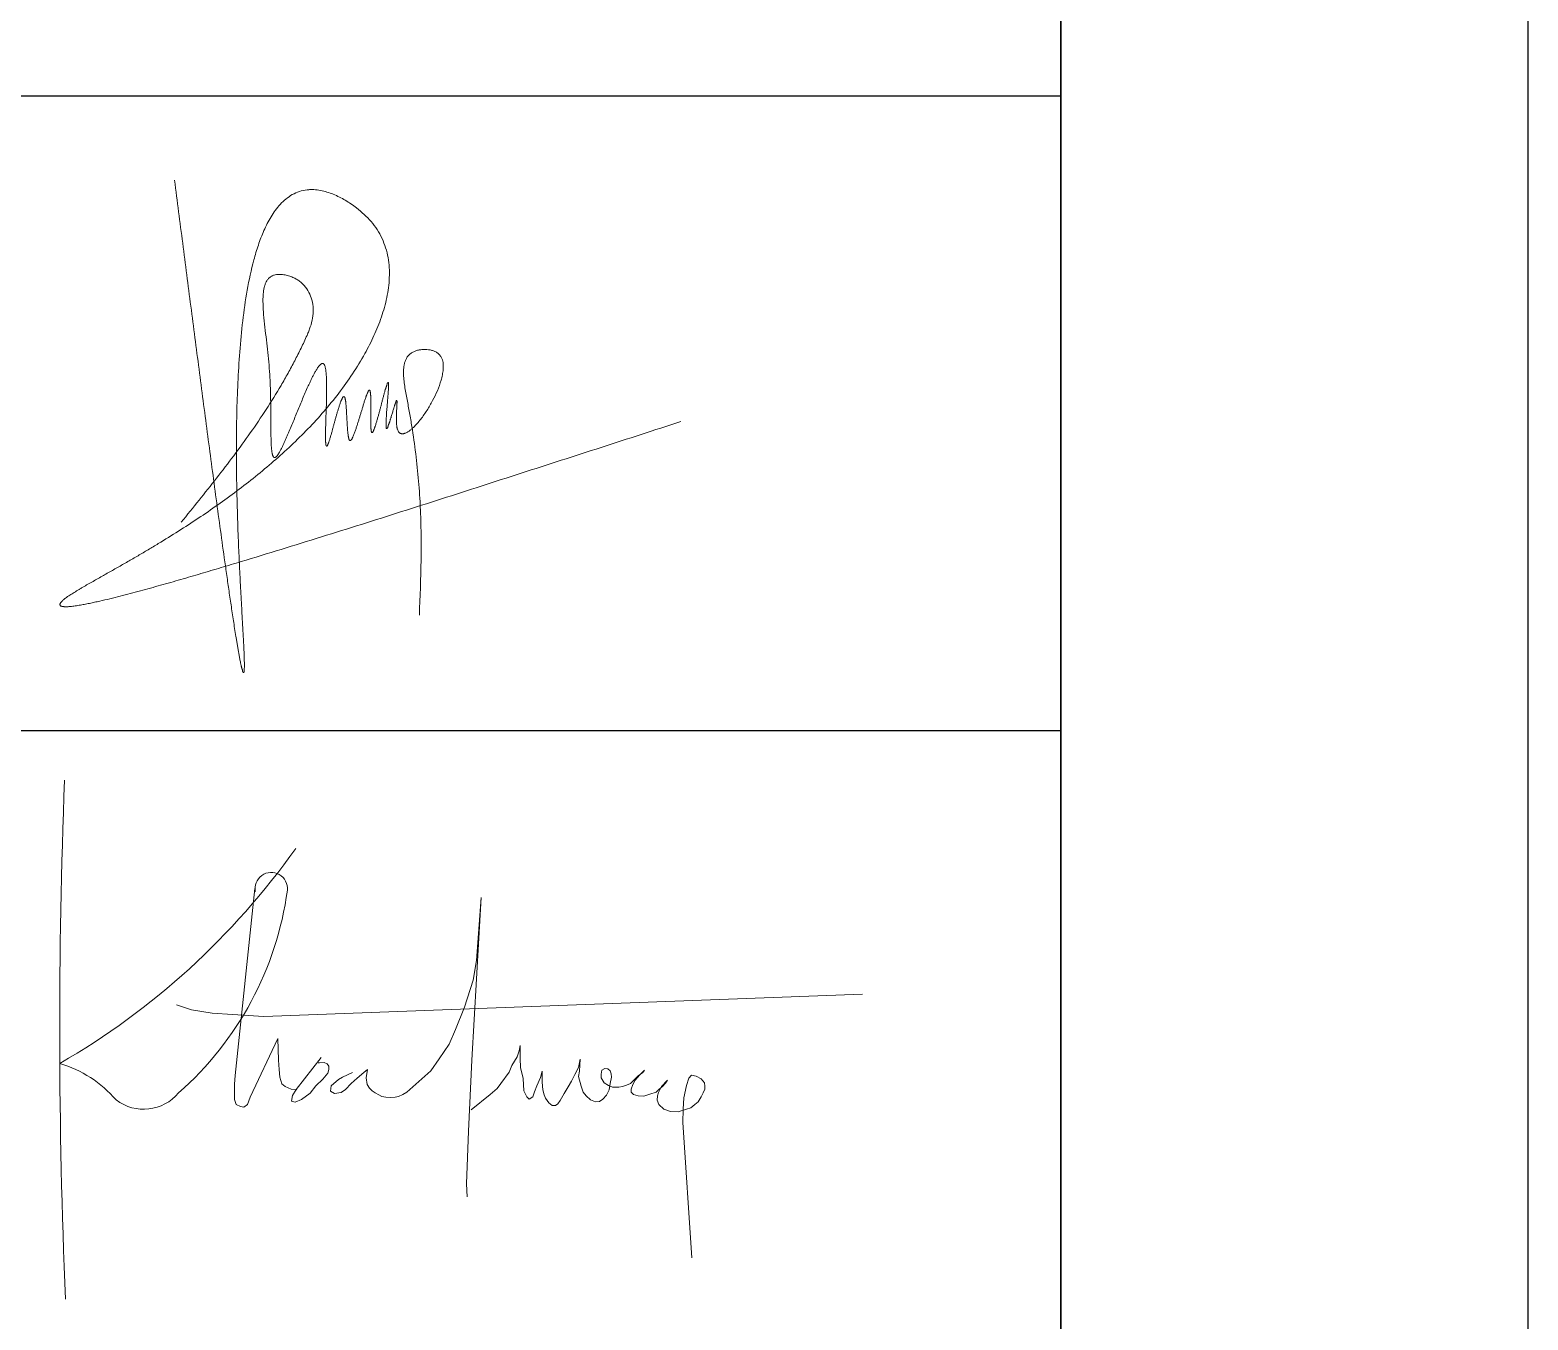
# Model space of a CAD drawing. Header units: millimetres. Extents: x 886808 to 1650903, y -1008069 to 230892.
# Drawn here: x 1071224 to 1074864, y -364580 to -361447 of the extents above; entities that cross this region are included whole.
import ezdxf

# ---------------------------------------------------------------- set-up
doc = ezdxf.new("R2010")
doc.units = ezdxf.units.MM
for name, color, linetype, lineweight in [('A-Wall', 113, 'Continuous', 30), ('co', 66, 'Continuous', 5), ('G-ANNO-TTLB', 6, 'Continuous', 18)]:
    doc.layers.add(name, color=color, linetype=linetype, lineweight=lineweight)
doc.layers.add('CUA', color=75, linetype='Continuous')
doc.layers.add('TUONG', color=1, linetype='Continuous')

msp = doc.modelspace()

# ---------------------------------------------------------------- linework, layer by layer
at = {"layer": 'A-Wall', "linetype": 'Continuous', "transparency": 33554636}
msp.add_line((1073729.1, -332639.1), (1073729.1, -377725), dxfattribs=at)
at = {"layer": 'co', "transparency": 33554636}
for p, q in [((1071771.2, -363532.4), (1071723.1, -363986.5)), ((1072321.1, -363554.3), (1072297.7, -363949)), ((1072309.4, -363707.3), (1072321.1, -363554.3)), ((1072301.6, -363755.1), (1072309.4, -363707.3)), ((1072280.1, -363820.4), (1072301.6, -363755.1)), ((1071580.5, -363814.6), (1071617.2, -363826.9)), ((1071792.5, -363843), (1073247.1, -363789)), ((1072258.7, -363874.9), (1072280.1, -363820.4)), ((1071617.2, -363826.9), (1071667.5, -363835.2)), ((1071667.5, -363835.2), (1071716.5, -363837.8)), ((1071716.5, -363837.8), (1071792.5, -363843)), ((1072243.1, -363910), (1072258.7, -363874.9)), ((1071759.6, -364039.1), (1071826.3, -363896.5)), ((1071826.3, -363896.5), (1071828.2, -363949.1)), ((1072218.7, -363946.1), (1072243.1, -363910)), ((1072408.4, -363941.2), (1072412.9, -363926.5)), ((1072412.9, -363926.5), (1072415.4, -363913.2)), ((1072415.4, -363913.2), (1072415.4, -363945)), ((1071828.2, -363949.1), (1071830, -363971.7)), ((1071931.7, -363942.4), (1071871.5, -364020.6)), ((1071927.6, -363955.2), (1071924.9, -363955.9)), ((1071938.9, -363954.8), (1071927.6, -363955.2)), ((1071946.8, -363957.8), (1071938.9, -363954.8)), ((1071950.5, -363963.8), (1071946.8, -363957.8)), ((1071950.5, -363972.1), (1071950.5, -363963.8)), ((1072198.2, -363975.3), (1072218.7, -363946.1)), ((1072297.7, -363949), (1072289.9, -364121.5)), ((1072388.7, -363978.1), (1072395, -363962.2)), ((1072395, -363962.2), (1072408.4, -363941.2)), ((1072415.4, -363945), (1072416.1, -363967.3)), ((1072416.1, -363967.3), (1072422.4, -363994)), ((1072547.9, -363983.8), (1072556.8, -363967.3)), ((1072556.8, -363967.3), (1072561.3, -363946.9)), ((1072561.3, -363946.9), (1072559.4, -363975.5)), ((1071723.1, -363986.5), (1071721.6, -364007.3)), ((1071830, -363971.7), (1071831.2, -363990.5)), ((1071831.2, -363990.5), (1071836.4, -364006.3)), ((1071919.3, -364011.6), (1071936.2, -363995)), ((1071936.2, -363995), (1071947.9, -363980.4)), ((1071947.9, -363980.4), (1071950.5, -363972.1)), ((1071974, -363996), (1071955.9, -364011.1)), ((1071983.8, -363990.3), (1071974, -363996)), ((1072008.4, -363979.4), (1071983.8, -363990.3)), ((1072005, -364005.8), (1072019.3, -363993)), ((1072019.3, -363993), (1072035.5, -363979.4)), ((1072035.5, -363979.4), (1072044.2, -363971.8)), ((1072044.2, -363971.8), (1072041.2, -363992.2)), ((1072041.2, -363992.2), (1072043.9, -364008.1)), ((1072140.2, -364026.6), (1072198.2, -363975.3)), ((1072368.6, -364006), (1072388.7, -363978.1)), ((1072422.4, -363994), (1072424.3, -364023.3)), ((1072456.2, -364011.2), (1072465.1, -363990.8)), ((1072465.1, -363990.8), (1072468.9, -363976.2)), ((1072468.9, -363976.2), (1072468.9, -363991.4)), ((1072468.9, -363991.4), (1072468.9, -364002.9)), ((1072468.9, -364002.9), (1072470.2, -364021.4)), ((1072532, -364013.7), (1072540.2, -363999.7)), ((1072540.2, -363999.7), (1072547.9, -363983.8)), ((1072559.4, -363975.5), (1072557.4, -363988.9)), ((1072557.4, -363988.9), (1072563.8, -364012.5)), ((1072614.1, -363973.6), (1072612.2, -363983.2)), ((1072612.2, -363983.2), (1072612.2, -363992.1)), ((1072612.2, -363992.1), (1072619.9, -364004.2)), ((1072621.1, -363969.2), (1072614.1, -363973.6)), ((1072619.9, -364004.2), (1072630, -364010.5)), ((1072628.8, -363969.8), (1072621.1, -363969.2)), ((1072633.9, -363974.9), (1072628.8, -363969.8)), ((1072636.4, -363981.9), (1072633.9, -363974.9)), ((1072633.9, -364005.5), (1072637.1, -363990.2)), ((1072637.1, -363990.2), (1072636.4, -363981.9)), ((1072683.5, -364005.5), (1072692.5, -363996.5)), ((1072695, -363997.8), (1072689.3, -364008)), ((1072692.5, -363996.5), (1072702, -363987)), ((1072706.5, -363985.1), (1072695, -363997.8)), ((1072702, -363987), (1072713.5, -363979.4)), ((1072717.9, -363973), (1072706.5, -363985.1)), ((1072713.5, -363979.4), (1072717.9, -363973)), ((1072773.3, -363997.8), (1072758.7, -364013.1)), ((1072768.3, -364004.8), (1072773.3, -363997.8)), ((1072824.9, -363992.7), (1072819.8, -364010.5)), ((1072831.9, -363985.7), (1072824.9, -363992.7)), ((1072842.8, -363987.6), (1072831.9, -363985.7)), ((1072855.5, -363994.6), (1072842.8, -363987.6)), ((1072863.1, -364004.2), (1072855.5, -363994.6)), ((1072864.4, -364012.5), (1072863.1, -364004.2)), ((1071721.6, -364007.3), (1071721.6, -364027.6)), ((1071721.6, -364027.6), (1071721.6, -364044.3)), ((1071752.8, -364056.8), (1071759.6, -364039.1)), ((1071836.4, -364006.3), (1071844.7, -364013.1)), ((1071844.7, -364013.1), (1071859, -364019.5)), ((1071859, -364019.5), (1071872.6, -364021)), ((1071862, -364034.9), (1071859.8, -364048.5)), ((1071871.5, -364020.6), (1071862, -364034.9)), ((1071884.3, -364044.3), (1071905.3, -364029.3)), ((1071905.3, -364029.3), (1071919.3, -364011.6)), ((1071955.9, -364011.1), (1071954.7, -364024.3)), ((1071954.7, -364024.3), (1071964.2, -364030)), ((1071964.2, -364030), (1071980.8, -364027.3)), ((1071980.8, -364027.3), (1071991, -364020.2)), ((1071991, -364020.2), (1072005, -364005.8)), ((1072043.9, -364008.1), (1072049.1, -364017.1)), ((1072049.1, -364017.1), (1072055.6, -364023.6)), ((1072055.6, -364023.6), (1072063.1, -364028.8)), ((1072063.1, -364028.8), (1072071.8, -364033)), ((1072071.8, -364033), (1072079.7, -364037.1)), ((1072079.7, -364037.1), (1072088.8, -364039)), ((1072088.8, -364039), (1072101.6, -364039.8)), ((1072101.6, -364039.8), (1072111.5, -364038.6)), ((1072111.5, -364038.6), (1072120.1, -364037.1)), ((1072120.1, -364037.1), (1072130.3, -364032.2)), ((1072130.3, -364032.2), (1072140.2, -364026.6)), ((1072296.1, -364069.4), (1072342.9, -364032.1)), ((1072342.9, -364032.1), (1072359.2, -364018.2)), ((1072359.2, -364018.2), (1072368.6, -364006)), ((1072424.3, -364023.3), (1072432, -364038.5)), ((1072432, -364038.5), (1072437.7, -364043.6)), ((1072437.7, -364043.6), (1072446, -364038.5)), ((1072446, -364038.5), (1072450.4, -364025.8)), ((1072450.4, -364025.8), (1072456.2, -364011.2)), ((1072470.2, -364021.4), (1072474, -364033.5)), ((1072474, -364033.5), (1072477.2, -364041.1)), ((1072512.9, -364046.8), (1072522.4, -364030.3)), ((1072522.4, -364030.3), (1072532, -364013.7)), ((1072563.8, -364012.5), (1072568.3, -364026.5)), ((1072568.3, -364026.5), (1072575.9, -364036)), ((1072575.9, -364036), (1072586.7, -364045.5)), ((1072616.7, -364043.6), (1072625, -364034.1)), ((1072625, -364034.1), (1072632, -364021.4)), ((1072630, -364010.5), (1072639.6, -364015)), ((1072632, -364021.4), (1072633.9, -364005.5)), ((1072639.6, -364015), (1072654.9, -364015)), ((1072654.9, -364015), (1072664.4, -364013.1)), ((1072664.4, -364013.1), (1072674, -364009.9)), ((1072674, -364009.9), (1072683.5, -364005.5)), ((1072689.3, -364008), (1072684.8, -364019.5)), ((1072684.8, -364019.5), (1072684.8, -364027.1)), ((1072684.8, -364027.1), (1072691.2, -364032.8)), ((1072691.2, -364032.8), (1072702, -364036)), ((1072702, -364036), (1072716, -364036.6)), ((1072716, -364036.6), (1072730.7, -364031.5)), ((1072730.7, -364031.5), (1072746, -364027.1)), ((1072746, -364027.1), (1072753, -364019.5)), ((1072749.1, -364035.4), (1072748.5, -364046.2)), ((1072751.7, -364027.7), (1072749.1, -364035.4)), ((1072758.7, -364013.1), (1072751.7, -364027.7)), ((1072753, -364019.5), (1072761.2, -364013.1)), ((1072761.2, -364013.1), (1072768.3, -364004.8)), ((1072812.8, -364040.5), (1072811.6, -364067.8)), ((1072819.8, -364010.5), (1072812.8, -364040.5)), ((1072847.9, -364050), (1072854.9, -364037.9)), ((1072854.9, -364037.9), (1072860, -364028.4)), ((1072860, -364028.4), (1072864.4, -364019.5)), ((1072864.4, -364019.5), (1072864.4, -364012.5)), ((1071721.6, -364044.3), (1071725.7, -364057.1)), ((1071725.7, -364057.1), (1071735.9, -364061.6)), ((1071735.9, -364061.6), (1071744.2, -364063.2)), ((1071744.2, -364063.2), (1071752.8, -364056.8)), ((1071859.8, -364048.5), (1071868.4, -364051.5)), ((1071868.4, -364051.5), (1071884.3, -364044.3)), ((1072477.2, -364041.1), (1072485.5, -364052.5)), ((1072485.5, -364052.5), (1072493.1, -364058.9)), ((1072493.1, -364058.9), (1072501.4, -364059.5)), ((1072501.4, -364059.5), (1072507.1, -364055.1)), ((1072507.1, -364055.1), (1072512.9, -364046.8)), ((1072586.7, -364045.5), (1072598.8, -364050.6)), ((1072598.8, -364050.6), (1072607.8, -364049.4)), ((1072607.8, -364049.4), (1072616.7, -364043.6)), ((1072748.5, -364046.2), (1072752.3, -364057)), ((1072752.3, -364057), (1072764.4, -364067.8)), ((1072764.4, -364067.8), (1072780.4, -364073.6)), ((1072780.4, -364073.6), (1072799.5, -364074.8)), ((1072799.5, -364074.8), (1072819.2, -364067.8)), ((1072811.6, -364067.8), (1072810.3, -364100.9)), ((1072819.2, -364067.8), (1072830, -364064.6)), ((1072830, -364064.6), (1072839.6, -364056.4)), ((1072839.6, -364056.4), (1072847.9, -364050)), ((1072810.3, -364100.9), (1072832.8, -364428.9)), ((1072289.9, -364121.5), (1072284.7, -364249.2)), ((1072284.7, -364249.2), (1072286.7, -364280.9))]:
    msp.add_line(p, q, dxfattribs=at)
for centre, radius, start, end in [((1086672.5, -363873.5), 15375.8, 177.7463, 182.44478), ((1070391.9, -362388.6), 1810.8, 299.9871, 324.7152), ((1071810.6, -363532.4), 39.4, 354.1456, 191.6323), ((1071057.2, -363427.9), 800, 311.3296, 352.2076), ((1071215.7, -364232), 286.7, 40.5233, 73.5531), ((1071500.7, -363957.8), 110.5, 232.6813, 320.147)]:
    msp.add_arc(centre, radius, start, end, dxfattribs=at)
at = {"layer": 'CUA', "color": 4, "transparency": 33554636}
for p, q in [((1061942, -361606.7), (1073729.1, -361606.7)), ((1061942, -363148), (1073729.1, -363148))]:
    msp.add_line(p, q, dxfattribs=at)
at = {"layer": 'Defpoints', "transparency": 33554636}
msp.add_lwpolyline([(1007896.1, -378860), (1074864.1, -378860), (1074864.1, -331504.1), (1007896.1, -331504.1)], close=True, dxfattribs=at)
at = {"layer": 'G-ANNO-TTLB', "lineweight": 9, "transparency": 33554636}
for points, knots in [([(1071575.8, -361811.8), (1071582.4, -361862.7), (1071595.5, -361964.7), (1071615.3, -362117.6), (1071635.2, -362270.5), (1071651.9, -362397.9), (1071665.4, -362499.7), (1071675.6, -362576.2), (1071686, -362652.5), (1071694.8, -362716.2), (1071702, -362767.1), (1071707.4, -362805.2), (1071712.1, -362837), (1071715.9, -362862.4), (1071718.8, -362881.5), (1071721.7, -362900.5), (1071724.2, -362916.4), (1071726.3, -362929.1), (1071727.9, -362938.6), (1071729.5, -362948.1), (1071731.2, -362957.6), (1071732.6, -362965.5), (1071733.8, -362971.8), (1071734.7, -362976.5), (1071735.5, -362980.4), (1071736.1, -362983.6), (1071736.6, -362985.9), (1071737.1, -362988.3), (1071737.6, -362990.7), (1071738.1, -362993.1), (1071738.6, -362995), (1071739, -362996.5), (1071739.4, -362997.6), (1071739.8, -362998.7), (1071740.1, -362999.8), (1071740.5, -363001), (1071740.7, -363002), (1071740.9, -363002.7), (1071740.9, -363003.2), (1071741, -363003.6), (1071741.1, -363004.2), (1071741.2, -363004.8), (1071741.4, -363005.4), (1071741.6, -363006), (1071741.9, -363006.4), (1071742.2, -363006.7), (1071742.4, -363006.8), (1071742.7, -363007), (1071743.1, -363007.1), (1071743.5, -363007.2), (1071743.9, -363007.1), (1071744.1, -363007), (1071744.3, -363006.9), (1071744.5, -363006.6), (1071744.7, -363006.2), (1071744.8, -363005.5), (1071744.8, -363004.7), (1071744.8, -363004.1), (1071744.8, -363003.6), (1071744.8, -363003.1), (1071744.8, -363002.5), (1071744.8, -363001.9), (1071744.9, -363001), (1071744.9, -363000), (1071745.1, -362998.5), (1071745.3, -362996.7), (1071745.4, -362994.4), (1071745.5, -362992.1), (1071745.5, -362989.6), (1071745.4, -362987.1), (1071745.4, -362984.6), (1071745.3, -362981.4), (1071745.2, -362977.5), (1071745.1, -362971.3), (1071744.8, -362963.4), (1071744.4, -362954), (1071743.8, -362941.4), (1071743, -362925.7), (1071742, -362906.9), (1071741, -362888.1), (1071739.5, -362863), (1071737.8, -362831.6), (1071735.8, -362793.9), (1071733.9, -362756.3), (1071732.1, -362718.6), (1071730, -362668.3), (1071727.9, -362605.5), (1071726.3, -362530.1), (1071725.8, -362454.7), (1071726.7, -362379.2), (1071729.2, -362303.8), (1071733.7, -362228.5), (1071740.8, -362153.4), (1071751.5, -362078.7), (1071764.5, -362017.2), (1071778.9, -361968.9), (1071792.3, -361933.7), (1071809.3, -361899.9), (1071831.4, -361869.1), (1071855.8, -361848.6), (1071879, -361838.3), (1071892.7, -361835.4), (1071901.7, -361834.5), (1071907.2, -361834.2), (1071916.7, -361834.3), (1071930.3, -361835.9), (1071946.1, -361839.9), (1071961.5, -361845.5), (1071976.4, -361852.3), (1071995.5, -361862.8), (1072015.8, -361876.6), (1072036.5, -361894.2), (1072053.6, -361911.7), (1072068.4, -361931.3), (1072084.3, -361959.9), (1072096.5, -361999.2), (1072099.1, -362048.3), (1072092.5, -362096.9), (1072079.2, -362144), (1072060.8, -362189.4), (1072028.7, -362252.6), (1071976.8, -362330), (1071901.3, -362416.8), (1071831.4, -362482.4), (1071772.6, -362531.5), (1071727.2, -362566.7), (1071680.8, -362600.5), (1071633.4, -362633), (1071585.2, -362664.2), (1071544.5, -362689.4), (1071511.7, -362709.1), (1071487, -362723.7), (1071462.1, -362738.1), (1071437.2, -362752.3), (1071416.3, -362764.1), (1071399.7, -362773.5), (1071387.2, -362780.6), (1071374.7, -362787.7), (1071362.2, -362794.8), (1071351.9, -362800.8), (1071343.6, -362805.7), (1071335.9, -362810.3), (1071328.4, -362814.9), (1071321.3, -362819.5), (1071316, -362823.1), (1071311.7, -362826.2), (1071308.3, -362828.8), (1071305.9, -362830.8), (1071303.9, -362832.6), (1071302.3, -362834.1), (1071301.2, -362835.2), (1071300.2, -362836.4), (1071299.2, -362837.6), (1071298.3, -362839), (1071297.7, -362840.2), (1071297.3, -362841.3), (1071297.2, -362841.9), (1071297.3, -362842.4), (1071297.3, -362843), (1071297.6, -362843.9), (1071298.4, -362845), (1071299.7, -362846), (1071301, -362846.4), (1071302, -362846.7), (1071303.1, -362847), (1071304.4, -362847.2), (1071306, -362847.4), (1071307.6, -362847.5), (1071309.7, -362847.7), (1071312.3, -362847.7), (1071315.5, -362847.6), (1071318.7, -362847.4), (1071321.9, -362847.1), (1071326.1, -362846.7), (1071331.4, -362846.1), (1071337.7, -362845.2), (1071344, -362844.2), (1071350.3, -362843.1), (1071358.6, -362841.5), (1071369, -362839.5), (1071381.5, -362836.8), (1071398.1, -362833.1), (1071418.7, -362828.2), (1071443.5, -362822), (1071468.1, -362815.6), (1071501, -362806.8), (1071541.9, -362795.5), (1071590.9, -362781.5), (1071639.9, -362767.2), (1071688.7, -362752.7), (1071753.8, -362733.1), (1071835, -362708.3), (1071932.4, -362678), (1072029.7, -362647.5), (1072126.9, -362616.7), (1072256.4, -362575.3), (1072418.1, -362523.3), (1072612.1, -362460.6), (1072741.4, -362418.7), (1072806.1, -362397.7)], [0, 0, 0, 0, 1.008032, 2.016064, 3.024096, 4.032127, 4.536143, 5.040159, 5.544175, 6.048191, 6.300199, 6.552207, 6.804215, 6.930219, 7.056223, 7.182227, 7.308231, 7.371233, 7.434235, 7.497237, 7.560239, 7.623241, 7.654742, 7.686243, 7.717744, 7.733494, 7.749245, 7.764995, 7.780746, 7.796496, 7.812247, 7.820122, 7.827997, 7.835873, 7.843748, 7.851623, 7.859498, 7.863436, 7.865405, 7.867374, 7.871311, 7.875249, 7.879186, 7.883124, 7.887062, 7.889031, 7.890999, 7.892968, 7.894937, 7.898875, 7.900843, 7.902812, 7.904781, 7.90675, 7.910687, 7.914625, 7.918563, 7.9225, 7.924469, 7.926438, 7.930376, 7.934313, 7.938251, 7.946126, 7.954001, 7.969752, 7.985502, 8.001253, 8.017003, 8.032754, 8.048504, 8.064255, 8.095078, 8.125902, 8.187549, 8.249197, 8.310844, 8.434139, 8.557433, 8.680728, 8.804022, 9.050612, 9.297201, 9.54379, 9.790379, 10.036968, 10.530147, 11.023325, 11.516504, 12.009682, 12.50286, 12.996039, 13.489217, 13.982396, 14.475574, 14.722163, 14.968752, 15.215342, 15.461931, 15.70852, 15.831815, 15.955109, 15.981789, 16.008468, 16.061827, 16.168545, 16.275263, 16.381981, 16.488699, 16.595417, 16.808853, 16.968639, 17.128424, 17.28821, 17.447996, 17.767568, 18.08714, 18.406711, 18.726283, 19.045855, 19.365426, 20.116469, 20.867512, 21.618554, 21.994075, 22.369597, 22.745118, 23.120639, 23.49616, 23.871682, 24.059442, 24.247203, 24.434964, 24.622724, 24.810485, 24.904365, 24.998245, 25.092126, 25.186006, 25.279886, 25.326827, 25.373767, 25.457087, 25.498748, 25.540408, 25.582069, 25.602899, 25.623729, 25.644559, 25.654974, 25.665389, 25.675805, 25.68622, 25.696635, 25.70705, 25.712257, 25.717465, 25.720069, 25.722672, 25.72788, 25.738295, 25.74871, 25.759125, 25.764333, 25.76954, 25.779955, 25.790371, 25.800786, 25.811201, 25.832031, 25.852861, 25.873691, 25.894522, 25.915352, 25.957012, 25.998673, 26.040333, 26.081993, 26.123654, 26.206974, 26.290295, 26.373616, 26.540258, 26.706899, 26.873541, 27.040182, 27.373465, 27.706748, 28.040031, 28.373315, 28.706598, 29.373164, 30.03973, 30.706296, 31.372862, 32.039429, 33.372561, 34.705693, 36.038826, 36.038826, 36.038826, 36.038826]), ([(1071592.2, -362642.3), (1071621, -362606.7), (1071678.4, -362535.6), (1071747.3, -362444.3), (1071798.7, -362368.6), (1071828.8, -362320), (1071851.6, -362280.3), (1071867.8, -362250.1), (1071880.7, -362224.6), (1071890.6, -362204), (1071896.1, -362191.9), (1071899.8, -362183.3), (1071902.5, -362176.4), (1071907, -362164.3), (1071911.8, -362146.4), (1071913.6, -362124.1), (1071910.3, -362102.9), (1071902.8, -362083.6), (1071893.5, -362069.8), (1071884.3, -362060.4), (1071876.4, -362054.3), (1071867.8, -362049.4), (1071858.1, -362045.2), (1071847.2, -362042), (1071837.3, -362040.4), (1071829.3, -362040.2), (1071823.3, -362040.6), (1071818.4, -362041.7), (1071814.6, -362043), (1071810.5, -362045), (1071805.4, -362048.6), (1071800.4, -362054.5), (1071796.8, -362061.4), (1071793.5, -362071.2), (1071791.3, -362083.9), (1071790.4, -362099.3), (1071790.7, -362114.8), (1071791.9, -362135.4), (1071794.4, -362161), (1071798, -362191.7), (1071801.6, -362222.3), (1071804.8, -362253), (1071807.1, -362282.4), (1071808.5, -362310.5), (1071809.2, -362337.2), (1071809.5, -362359.4), (1071809.6, -362377.2), (1071809.6, -362390.5), (1071809.7, -362403.9), (1071809.8, -362417.2), (1071809.9, -362430.6), (1071810.2, -362441.7), (1071810.5, -362450.6), (1071810.8, -362456.1), (1071811.1, -362460.5), (1071811.4, -362463.9), (1071811.7, -362467.2), (1071812.2, -362470.5), (1071812.6, -362473.2), (1071813, -362475.4), (1071813.4, -362477.1), (1071813.8, -362478.7), (1071814.2, -362480), (1071814.6, -362481), (1071815.1, -362482.1), (1071815.7, -362483.3), (1071816.7, -362484.4), (1071817.6, -362485), (1071818.4, -362485.3), (1071819.2, -362485.3), (1071820.1, -362485.1), (1071820.9, -362484.7), (1071821.8, -362484.1), (1071822.7, -362483.4), (1071823.4, -362482.6), (1071824.2, -362481.8), (1071825.1, -362480.7), (1071826.2, -362479.3), (1071827.2, -362477.7), (1071828.7, -362475.4), (1071830.4, -362472.5), (1071832.4, -362469), (1071834.3, -362465.4), (1071836.1, -362461.8), (1071838.5, -362456.9), (1071841.4, -362450.8), (1071844.7, -362443.4), (1071848, -362436), (1071851.2, -362428.5), (1071855.5, -362418.6), (1071860.7, -362406.1), (1071866.8, -362391.1), (1071873, -362376), (1071879.2, -362361), (1071885.4, -362346), (1071891.7, -362331.1), (1071897.1, -362318.7), (1071901.6, -362308.8), (1071905, -362301.5), (1071908.5, -362294.1), (1071912.1, -362286.9), (1071915.3, -362280.9), (1071917.9, -362276.2), (1071920, -362272.7), (1071922.1, -362269.2), (1071924.4, -362265.9), (1071926.5, -362263.2), (1071928.2, -362261.1), (1071929.6, -362259.7), (1071930.9, -362258.6), (1071932.1, -362257.8), (1071933, -362257.3), (1071933.8, -362257), (1071934.4, -362256.8), (1071934.9, -362256.7), (1071935.4, -362256.7), (1071936.1, -362256.8), (1071937, -362257.1), (1071937.9, -362257.6), (1071938.6, -362258.3), (1071939.3, -362259.1), (1071939.8, -362259.9), (1071940.2, -362260.9), (1071940.8, -362262.1), (1071941.3, -362263.6), (1071941.7, -362265.2), (1071942.2, -362267.3), (1071942.7, -362269.8), (1071943.2, -362273), (1071943.7, -362277.1), (1071944.2, -362282.3), (1071944.6, -362288.6), (1071944.9, -362294.9), (1071945.1, -362301.1), (1071945.2, -362307.4), (1071945.3, -362315.8), (1071945.2, -362326.2), (1071944.9, -362343), (1071944.5, -362359.7), (1071943.9, -362376.5), (1071943.5, -362389), (1071943.2, -362399.5), (1071943, -362407.8), (1071942.8, -362414.1), (1071942.7, -362420.4), (1071942.6, -362426.7), (1071942.5, -362433), (1071942.6, -362438.2), (1071942.6, -362441.8), (1071942.7, -362444), (1071942.7, -362445.5), (1071942.8, -362447.1), (1071942.9, -362448.4), (1071943, -362449.4), (1071943.1, -362450.4), (1071943.3, -362451.4), (1071943.4, -362452.4), (1071943.5, -362453.1), (1071943.6, -362453.6), (1071943.6, -362454.1), (1071943.7, -362454.5), (1071943.7, -362455.1), (1071943.8, -362455.8), (1071944.1, -362456.6), (1071944.6, -362457.1), (1071945.2, -362457.3), (1071945.7, -362457.3), (1071946, -362457.3), (1071946.2, -362457.2), (1071946.5, -362457), (1071946.8, -362456.8), (1071947, -362456.5), (1071947.3, -362456), (1071947.5, -362455.5), (1071947.7, -362454.9), (1071947.9, -362454.4), (1071948.1, -362453.7), (1071948.5, -362452.9), (1071948.8, -362452.1), (1071949.1, -362451.3), (1071949.5, -362450.4), (1071949.9, -362449.5), (1071950.4, -362448.3), (1071950.9, -362446.8), (1071951.7, -362444.2), (1071952.7, -362441), (1071953.9, -362437.1), (1071955, -362433.3), (1071956.5, -362428.2), (1071958.3, -362421.7), (1071960.4, -362414), (1071962.6, -362406.2), (1071964.7, -362398.5), (1071966.8, -362390.7), (1071969, -362383), (1071971.2, -362375.3), (1071973.1, -362368.9), (1071974.7, -362363.8), (1071975.9, -362360), (1071977.2, -362356.1), (1071978.5, -362352.3), (1071979.7, -362349.1), (1071980.7, -362346.7), (1071981.5, -362345), (1071982.3, -362343.5), (1071982.8, -362342.3), (1071983.2, -362341.5), (1071983.5, -362340.8), (1071983.8, -362340.1), (1071984.2, -362339.3), (1071984.6, -362338.6), (1071985.1, -362338.1), (1071985.5, -362337.8), (1071985.9, -362337.5), (1071986.5, -362337.3), (1071987.4, -362337.2), (1071988.4, -362337.5), (1071989.1, -362338.1), (1071989.5, -362339.1), (1071989.8, -362340.1), (1071990, -362341.3), (1071990.2, -362342.3), (1071990.4, -362343.2), (1071990.7, -362344.3), (1071990.9, -362345.7), (1071991.3, -362347.4), (1071991.6, -362349.6), (1071992, -362352.5), (1071992.3, -362356), (1071992.6, -362359.5), (1071992.9, -362362.9), (1071993.1, -362366.4), (1071993.4, -362371), (1071993.7, -362376.8), (1071994.1, -362383.8), (1071994.5, -362390.7), (1071994.8, -362397.7), (1071995.2, -362404.6), (1071995.6, -362411.6), (1071996.1, -362417.4), (1071996.4, -362422), (1071996.8, -362425.4), (1071997.2, -362428.9), (1071997.6, -362431.8), (1071998, -362434.1), (1071998.3, -362435.8), (1071998.6, -362437.4), (1071998.9, -362438.8), (1071999.2, -362439.9), (1071999.5, -362440.8), (1071999.9, -362441.7), (1072000.3, -362442.6), (1072000.7, -362443.3), (1072001.1, -362443.7), (1072001.4, -362444), (1072001.7, -362444.1), (1072001.9, -362444.2), (1072002.2, -362444.2), (1072002.5, -362444.2), (1072003, -362444), (1072003.7, -362443.7), (1072004.8, -362442.8), (1072005.8, -362441.7), (1072006.6, -362440.5), (1072007.1, -362439.5), (1072007.4, -362438.6), (1072007.8, -362437.7), (1072008.4, -362436.5), (1072009.5, -362434.2), (1072010.9, -362430.9), (1072012.5, -362427), (1072014, -362423), (1072015.3, -362419), (1072016.7, -362414.9), (1072018.1, -362410.9), (1072019.8, -362405.5), (1072021.9, -362398.7), (1072024.4, -362390.6), (1072026.9, -362382.4), (1072029.3, -362374.2), (1072031.8, -362366.1), (1072033.9, -362359.3), (1072035.6, -362353.9), (1072036.8, -362349.8), (1072038.2, -362345.8), (1072039.5, -362341.7), (1072040.6, -362338.3), (1072041.5, -362335.7), (1072042.3, -362333.7), (1072043.2, -362331.8), (1072043.9, -362330.2), (1072044.4, -362328.9), (1072044.8, -362327.9), (1072045.2, -362327), (1072045.4, -362326.3), (1072045.7, -362325.6), (1072046, -362324.8), (1072046.4, -362323.8), (1072047, -362322.9), (1072048.1, -362322), (1072049.8, -362321.5), (1072050.7, -362322.3), (1072051.1, -362323.3), (1072051.2, -362324.4), (1072051.3, -362325.2), (1072051.4, -362325.9), (1072051.4, -362326.5), (1072051.5, -362327.3), (1072051.7, -362328.5), (1072051.9, -362330.2), (1072052.1, -362332), (1072052.2, -362333.8), (1072052.3, -362335.4), (1072052.4, -362337), (1072052.5, -362339.3), (1072052.6, -362342.2), (1072052.6, -362345.5), (1072052.6, -362348.9), (1072052.7, -362353.3), (1072052.7, -362358.8), (1072052.6, -362365.5), (1072052.6, -362372.2), (1072052.5, -362378.8), (1072052.5, -362385.5), (1072052.4, -362392.2), (1072052.4, -362397.7), (1072052.5, -362402.2), (1072052.6, -362405.5), (1072052.7, -362409), (1072052.8, -362411.8), (1072052.9, -362413.9), (1072053, -362415.5), (1072053.2, -362417), (1072053.3, -362418.3), (1072053.5, -362419.4), (1072053.6, -362420.3), (1072053.7, -362421.1), (1072053.9, -362421.8), (1072054, -362422.5), (1072054.2, -362423.3), (1072054.5, -362424), (1072054.7, -362424.4), (1072054.9, -362424.6), (1072055.1, -362424.7), (1072055.3, -362424.7), (1072055.6, -362424.6), (1072056, -362424.5), (1072056.5, -362424.2), (1072057.4, -362423.4), (1072058.3, -362422.2), (1072058.9, -362421), (1072059.3, -362420), (1072059.5, -362419.2), (1072059.8, -362418.4), (1072060.1, -362417.4), (1072060.8, -362415.6), (1072061.7, -362413.4), (1072062.6, -362411), (1072063.5, -362408.4), (1072064.6, -362405.1), (1072065.7, -362401.1), (1072066.9, -362397.2), (1072068.1, -362393.2), (1072069.6, -362387.9), (1072071.4, -362381.2), (1072073.6, -362373.2), (1072075.8, -362365.2), (1072077.9, -362357.2), (1072080, -362349.2), (1072081.8, -362342.5), (1072083.2, -362337.2), (1072084.3, -362333.2), (1072085.4, -362329.2), (1072086.5, -362325.2), (1072087.4, -362321.8), (1072088.1, -362319.1), (1072088.7, -362317.1), (1072089.2, -362315.5), (1072089.7, -362314.2), (1072090.2, -362313), (1072090.8, -362311.4), (1072091.5, -362309.5), (1072091.9, -362307.7), (1072092.2, -362306.2), (1072092.4, -362305.3), (1072092.6, -362304.7), (1072092.9, -362304.2), (1072093.2, -362303.8), (1072093.5, -362303.5), (1072093.8, -362303.3), (1072094.1, -362303.2), (1072094.6, -362303), (1072095.1, -362303), (1072095.4, -362303.1), (1072095.6, -362303.5), (1072095.8, -362303.9), (1072095.8, -362304.5), (1072095.7, -362305.4), (1072095.6, -362306.3), (1072095.5, -362307.2), (1072095.4, -362308.1), (1072095.4, -362309), (1072095.4, -362310.1), (1072095.4, -362311.1), (1072095.4, -362312.4), (1072095.5, -362313.6), (1072095.5, -362314.9), (1072095.5, -362316.1), (1072095.4, -362317.8), (1072095.3, -362320.4), (1072095, -362323.6), (1072094.7, -362327.3), (1072094.5, -362330.9), (1072094.1, -362335.7), (1072093.7, -362341.6), (1072092.9, -362351.2), (1072092.1, -362360.8), (1072091.4, -362370.3), (1072090.8, -362377.5), (1072090.5, -362383.5), (1072090.2, -362388.2), (1072090, -362391.9), (1072089.7, -362395.6), (1072089.6, -362398.6), (1072089.5, -362401), (1072089.6, -362402.7), (1072089.6, -362404.3), (1072089.7, -362406), (1072089.8, -362407.5), (1072089.7, -362408.8), (1072089.7, -362409.6), (1072089.6, -362410.4), (1072089.6, -362411.1), (1072089.5, -362412.1), (1072089.6, -362413.1), (1072089.8, -362413.8), (1072090.1, -362414.2), (1072090.5, -362414.4), (1072091.3, -362414.4), (1072092.1, -362414.2), (1072092.6, -362413.8), (1072093, -362413.5), (1072093.4, -362412.9), (1072093.8, -362412), (1072094, -362411.1), (1072094.2, -362410.2), (1072094.4, -362409.6), (1072094.5, -362408.9), (1072094.7, -362408.2), (1072095, -362407.3), (1072095.4, -362406.1), (1072095.9, -362404.7), (1072096.6, -362403.1), (1072097.2, -362401.5), (1072097.9, -362399.9), (1072098.5, -362398.2), (1072099.1, -362396.3), (1072099.7, -362394.2), (1072100.3, -362392), (1072101, -362389.8), (1072101.9, -362386.8), (1072103, -362383.1), (1072104.4, -362378.7), (1072105.7, -362374.3), (1072107, -362369.9), (1072108.2, -362366.1), (1072109.1, -362363), (1072109.8, -362360.7), (1072110.5, -362358.6), (1072111.2, -362356.6), (1072111.7, -362355.1), (1072112.2, -362353.8), (1072112.6, -362352.7), (1072113, -362351.5), (1072113.4, -362350.4), (1072113.7, -362349.3), (1072114, -362348.5), (1072114.3, -362347.8), (1072114.5, -362347.1), (1072114.8, -362346.8), (1072115, -362346.6), (1072115.1, -362346.5), (1072115.2, -362346.5), (1072115.3, -362346.6), (1072115.4, -362346.6), (1072115.6, -362346.8), (1072115.7, -362347.1), (1072116, -362347.6), (1072116.3, -362348.5), (1072116.4, -362349.5), (1072116.5, -362350.7), (1072116.4, -362351.8), (1072116.2, -362352.7), (1072116.1, -362353.5), (1072116.1, -362354.2), (1072116, -362355.1), (1072115.9, -362356.7), (1072115.8, -362358.6), (1072115.8, -362361), (1072115.7, -362364.1), (1072115.5, -362367.9), (1072115.2, -362372.3), (1072115, -362376.7), (1072114.9, -362381.2), (1072114.8, -362385.6), (1072114.7, -362390), (1072114.7, -362395.9), (1072115, -362401.8), (1072115.5, -362407.7), (1072116, -362411.4), (1072116.7, -362414.3), (1072117.4, -362417.1), (1072118.5, -362419.9), (1072120, -362422.5), (1072121.4, -362424.2), (1072122.8, -362425.5), (1072124.1, -362426.2), (1072125.4, -362426.9), (1072127.2, -362427.4), (1072129.5, -362427.6), (1072131.7, -362427.4), (1072133.7, -362427), (1072135.5, -362426.4), (1072137.5, -362425.6), (1072140.1, -362424.4), (1072142.9, -362422.7), (1072146.7, -362420.2), (1072151, -362416.7), (1072157.7, -362410.7), (1072165.3, -362402.5), (1072173.8, -362392.2), (1072181.8, -362381.4), (1072191.7, -362366.5), (1072203, -362347.2), (1072214.6, -362323), (1072222.3, -362302), (1072226.7, -362284.7), (1072228.7, -362271.4), (1072228.9, -362257.9), (1072226.8, -362247.7), (1072223.7, -362241.2), (1072221.4, -362237.7), (1072218.8, -362234.5), (1072215.6, -362231.8), (1072212.2, -362229.5), (1072207.3, -362227), (1072200.9, -362224.7), (1072192.8, -362223.1), (1072184.5, -362222.5), (1072176.3, -362222.8), (1072168.2, -362224.1), (1072160.4, -362226.3), (1072153, -362229.7), (1072146.4, -362234.5), (1072141, -362240.7), (1072137.1, -362247.8), (1072134.4, -362255.5), (1072132.8, -362263.4), (1072131.8, -362274.2), (1072132, -362287.7), (1072133.6, -362303.8), (1072136.1, -362319.8), (1072139.1, -362335.9), (1072142.2, -362352.1), (1072146.3, -362374), (1072153, -362412.5), (1072161.1, -362467.6), (1072168.4, -362534.1), (1072174.6, -362623), (1072175.9, -362734.5), (1072172.3, -362823.6), (1072170.5, -362868.2)], [0, 0, 0, 0, 0.896928, 1.793857, 2.242321, 2.690785, 2.915017, 3.139249, 3.363482, 3.475598, 3.587714, 3.623948, 3.660183, 3.732652, 3.87759, 4.022529, 4.167467, 4.296661, 4.425855, 4.490452, 4.555049, 4.619646, 4.684243, 4.762728, 4.841213, 4.880455, 4.919697, 4.95894, 4.978561, 4.998182, 5.048668, 5.099154, 5.14964, 5.200127, 5.301099, 5.402071, 5.503043, 5.604015, 5.805959, 6.007904, 6.209848, 6.411792, 6.613737, 6.788186, 6.962635, 7.137085, 7.224309, 7.311534, 7.398759, 7.485983, 7.573208, 7.660433, 7.704045, 7.747657, 7.769463, 7.79127, 7.813076, 7.834882, 7.856688, 7.867591, 7.878494, 7.889397, 7.9003, 7.905752, 7.911204, 7.922107, 7.93301, 7.938461, 7.943913, 7.949364, 7.954816, 7.960267, 7.965719, 7.976622, 7.982074, 7.987525, 7.998428, 8.009331, 8.022597, 8.035864, 8.062396, 8.088928, 8.11546, 8.141992, 8.168525, 8.221589, 8.274653, 8.327718, 8.380782, 8.433847, 8.539975, 8.646104, 8.752233, 8.858362, 8.964491, 9.070619, 9.176748, 9.229812, 9.282877, 9.335941, 9.389006, 9.44207, 9.468602, 9.495134, 9.521667, 9.548199, 9.574731, 9.587997, 9.601263, 9.614529, 9.621162, 9.627795, 9.634429, 9.637745, 9.641062, 9.644378, 9.647695, 9.654328, 9.660961, 9.667594, 9.674227, 9.68086, 9.687493, 9.694126, 9.707392, 9.717655, 9.727918, 9.748444, 9.76897, 9.789496, 9.830547, 9.871599, 9.912651, 9.953703, 9.994755, 10.035806, 10.11791, 10.200013, 10.364221, 10.446324, 10.528428, 10.610531, 10.651583, 10.692635, 10.733687, 10.774738, 10.81579, 10.856842, 10.877368, 10.887631, 10.897894, 10.908157, 10.91842, 10.923551, 10.928682, 10.938945, 10.944077, 10.949208, 10.951774, 10.95434, 10.956906, 10.959471, 10.964603, 10.969734, 10.974866, 10.979997, 10.982563, 10.983846, 10.985129, 10.987694, 10.99026, 10.992826, 10.995392, 11.000523, 11.003089, 11.005655, 11.010786, 11.015918, 11.021049, 11.027611, 11.034173, 11.040736, 11.047298, 11.060422, 11.073546, 11.099795, 11.126044, 11.152293, 11.178542, 11.231039, 11.283537, 11.336034, 11.388532, 11.441029, 11.493527, 11.546024, 11.598522, 11.62477, 11.651019, 11.677268, 11.703517, 11.729765, 11.74289, 11.756014, 11.769139, 11.775701, 11.782263, 11.785544, 11.788825, 11.795387, 11.801949, 11.805231, 11.808512, 11.811793, 11.815074, 11.821636, 11.828198, 11.83476, 11.841323, 11.847885, 11.854447, 11.861009, 11.866699, 11.872388, 11.883767, 11.895147, 11.906526, 11.929284, 11.952042, 11.9748, 11.997559, 12.020317, 12.043075, 12.088592, 12.134108, 12.179625, 12.225141, 12.270658, 12.316174, 12.361691, 12.384449, 12.407207, 12.429966, 12.452724, 12.464103, 12.475482, 12.486861, 12.49824, 12.50393, 12.50962, 12.515309, 12.520999, 12.526688, 12.529533, 12.532378, 12.535223, 12.536645, 12.538067, 12.540912, 12.543757, 12.549447, 12.555136, 12.566515, 12.577894, 12.583584, 12.589274, 12.596235, 12.603196, 12.617118, 12.644962, 12.672807, 12.700651, 12.728495, 12.75634, 12.784184, 12.812028, 12.867717, 12.923406, 12.979095, 13.034783, 13.090472, 13.146161, 13.174005, 13.20185, 13.229694, 13.257538, 13.285383, 13.299305, 13.313227, 13.327149, 13.341072, 13.348033, 13.354994, 13.361955, 13.365435, 13.368916, 13.375877, 13.382838, 13.389799, 13.39676, 13.410682, 13.417644, 13.424605, 13.431566, 13.435046, 13.438527, 13.442007, 13.445488, 13.452449, 13.466371, 13.480293, 13.491199, 13.502104, 13.51301, 13.523915, 13.545726, 13.567537, 13.589348, 13.611159, 13.65478, 13.698402, 13.742024, 13.785646, 13.829268, 13.872889, 13.916511, 13.938322, 13.960133, 13.981944, 14.003755, 14.01466, 14.025566, 14.036471, 14.047376, 14.052829, 14.058282, 14.063735, 14.066461, 14.069187, 14.07464, 14.080093, 14.082819, 14.085545, 14.086909, 14.088272, 14.090998, 14.093725, 14.096451, 14.101904, 14.112809, 14.123715, 14.129167, 14.13462, 14.140073, 14.145525, 14.156431, 14.178242, 14.191793, 14.205344, 14.232446, 14.259548, 14.28665, 14.313752, 14.340854, 14.395059, 14.449263, 14.503467, 14.557671, 14.611875, 14.66608, 14.693182, 14.720284, 14.747386, 14.774488, 14.80159, 14.815141, 14.828692, 14.842243, 14.849019, 14.855794, 14.869345, 14.882897, 14.896448, 14.903223, 14.909999, 14.913386, 14.916774, 14.920162, 14.92355, 14.925244, 14.926937, 14.930325, 14.933713, 14.937101, 14.940489, 14.943876, 14.947264, 14.950652, 14.957427, 14.960815, 14.964203, 14.970978, 14.977754, 14.984529, 14.991305, 15.004856, 15.011632, 15.018407, 15.031958, 15.045509, 15.069049, 15.092589, 15.116129, 15.139669, 15.186749, 15.233829, 15.327989, 15.375069, 15.422149, 15.469229, 15.492769, 15.516309, 15.53985, 15.56339, 15.57516, 15.58693, 15.5987, 15.61047, 15.62224, 15.628125, 15.63401, 15.636952, 15.639895, 15.64578, 15.651665, 15.65755, 15.660492, 15.663435, 15.66932, 15.675205, 15.678147, 15.68109, 15.686975, 15.69286, 15.698745, 15.70463, 15.707572, 15.710515, 15.7164, 15.722285, 15.72817, 15.73994, 15.75171, 15.76348, 15.77525, 15.78702, 15.79879, 15.813925, 15.829061, 15.844196, 15.859332, 15.889603, 15.919874, 15.950145, 15.980417, 16.010688, 16.025823, 16.040959, 16.056094, 16.07123, 16.086366, 16.093933, 16.101501, 16.109069, 16.116637, 16.120421, 16.124205, 16.127988, 16.131772, 16.135556, 16.137448, 16.13934, 16.141232, 16.142178, 16.143124, 16.145016, 16.146908, 16.150692, 16.154476, 16.162043, 16.169611, 16.177179, 16.184747, 16.188531, 16.192315, 16.199882, 16.20745, 16.222586, 16.237721, 16.252857, 16.283128, 16.312072, 16.341017, 16.369961, 16.398905, 16.427849, 16.456794, 16.514682, 16.543627, 16.572571, 16.587043, 16.601515, 16.630459, 16.644932, 16.659404, 16.673876, 16.681112, 16.688348, 16.70282, 16.717292, 16.731764, 16.746237, 16.75719, 16.768144, 16.790051, 16.811958, 16.833865, 16.87768, 16.921494, 17.009123, 17.096751, 17.18438, 17.272009, 17.447266, 17.622524, 17.797781, 17.88541, 17.973039, 18.060667, 18.148296, 18.17517, 18.202044, 18.228918, 18.255791, 18.282665, 18.309539, 18.363287, 18.417034, 18.470782, 18.52453, 18.578277, 18.631179, 18.684081, 18.736983, 18.789884, 18.842786, 18.895688, 18.948589, 19.001491, 19.107295, 19.213098, 19.318902, 19.424705, 19.533997, 19.643288, 19.861871, 20.299037, 20.736204, 21.17337, 22.047702, 22.922035, 22.922035, 22.922035, 22.922035])]:
    msp.add_open_spline(points, degree=3, knots=knots, dxfattribs=at)
at = {"layer": 'TUONG', "transparency": 33554636}
msp.add_line((1073729.1, -332639.1), (1073729.1, -377725), dxfattribs=at)

doc.saveas('drawing.dxf')
